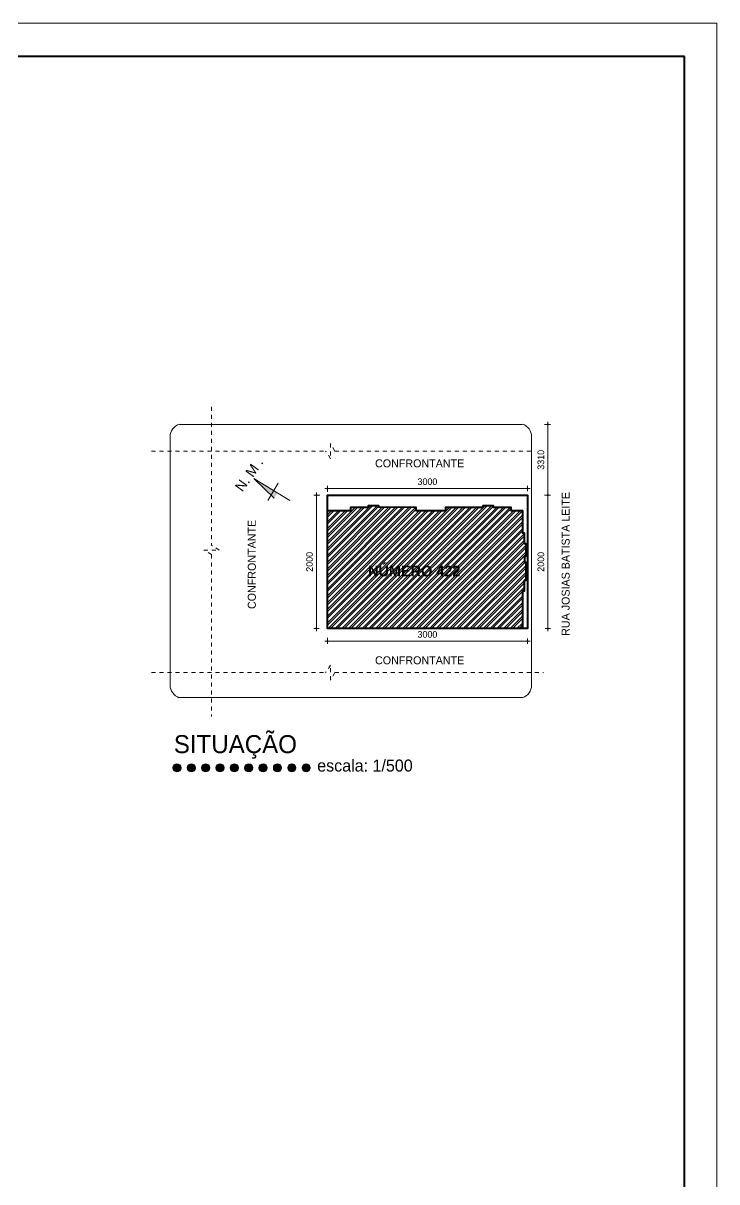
# Model space of a CAD drawing. Header units: millimetres. Extents: x 13204 to 24802, y 21209 to 40694.
# Drawn here: x 20265 to 21306, y 25674 to 27411 of the extents above; entities that cross this region are included whole.
import ezdxf

# ---------------------------------------------------------------- set-up
doc = ezdxf.new("R2010")
doc.units = ezdxf.units.MM
doc.linetypes.add('CACHE', pattern=[0.24, 0.12, -0.12])
for name, color, linetype, lineweight in [('Cobertura', 2, 'Continuous', 20), ('COTAS', 30, 'Continuous', 5), ('ESQUADRIA', 2, 'Continuous', 20), ('PAREDE', 1, 'Continuous', 40), ('Paredes', 1, 'Continuous', 40), ('PROJEÇÃO', 190, 'CACHE', 0), ('TEXTO', 4, 'Continuous', 5)]:
    doc.layers.add(name, color=color, linetype=linetype, lineweight=lineweight)
doc.layers.add('HACHURAS', color=8, linetype='Continuous')
doc.styles.add('LANA', font='stylu.ttf')
doc.dimstyles.new('COTA 50 fator 10', dxfattribs={"dimscale": 0, "dimtxt": 10, "dimasz": 0.5, "dimexe": 1.25, "dimexo": 5, "dimgap": 5, "dimtad": 1, "dimdec": 0, "dimlfac": 10, "dimtxsty": 'LANA', "dimblk": 'cota', "dimcen": 2.5, "dimse2": 1, "dimclrd": 256, "dimclre": 256, "dimclrt": 256, "dimaunit": 1, "dimadec": 0, "dimazin": 0, "dimtfac": 1, "dimtdec": 0, "dimtmove": 0, "dimatfit": 3, "dimldrblk": 'DOTSMALL', "dimfxl": 5, "dimfxlon": 1, "dimtzin": 9, "dimlwd": -1, "dimlwe": -1, "dimarcsym": 0})

# ---------------------------------------------------------------- blocks, each defined once
blk = doc.blocks.new('cota')
at = {"layer": 'COTAS'}
blk.add_hatch(color=256, dxfattribs=at).paths.add_polyline_path([(-1.6, 0, 1), (1.6, 0, 1)])
for points in [[(-1.6, 0), (-8, 0)], [(0, 1.6), (0, 8)], [(8, 0), (1.6, 0)], [(0, -8), (0, -1.6)]]:
    blk.add_lwpolyline(points, dxfattribs=at)
blk.add_circle((0, 0), 1.6, dxfattribs=at)
blk = doc.blocks.new('*D1032')
at = {"layer": 'COTAS', "transparency": 16777216}
for p, q in [((21046.9, 26809.7), (21053.2, 26809.7)), ((21051.9, 26809.2), (21051.9, 26704.1))]:
    blk.add_line(p, q, dxfattribs=at)
at = {"layer": 'Defpoints', "color": 0, "transparency": 16777216}
for p in [(21013.6, 26809.7), (21013.6, 26703.6), (21051.9, 26703.6)]:
    blk.add_point(p, dxfattribs=at)
at = {"layer": 'COTAS', "transparency": 16777216, "xscale": 0.5, "yscale": 0.5, "zscale": 0.5}
for p, rotation in [((21051.9, 26809.7), 90), ((21051.9, 26703.6), 270)]:
    blk.add_blockref('cota', p, dxfattribs=dict(at, rotation=rotation))
at = {"layer": 'COTAS', "transparency": 16777216, "insert": (21041.7, 26756.6), "char_height": 10, "attachment_point": 5, "rotation": 90, "style": 'LANA'}
blk.add_mtext('3310', dxfattribs=at)
blk = doc.blocks.new('_DotSmall')
at = {"layer": 'PAREDE', "color": 0, "const_width": 0.5}
blk.add_lwpolyline([(-0.0625, 0, 1), (0.0625, 0, 1)], format="xyb", close=True, dxfattribs=at)
blk = doc.blocks.new('*D1033')
at = {"layer": 'COTAS', "transparency": 16777216}
for p, q in [((21046.9, 26703.6), (21053.2, 26703.6)), ((21051.9, 26703.1), (21051.9, 26504.1))]:
    blk.add_line(p, q, dxfattribs=at)
at = {"layer": 'Defpoints', "color": 0, "transparency": 16777216}
for p in [(21021.5, 26703.6), (21021.5, 26503.6), (21051.9, 26503.6)]:
    blk.add_point(p, dxfattribs=at)
at = {"layer": 'COTAS', "transparency": 16777216, "xscale": 0.5, "yscale": 0.5, "zscale": 0.5}
for p, rotation in [((21051.9, 26703.6), 90), ((21051.9, 26503.6), 270)]:
    blk.add_blockref('cota', p, dxfattribs=dict(at, rotation=rotation))
at = {"layer": 'COTAS', "transparency": 16777216, "insert": (21041.7, 26603.6), "char_height": 10, "attachment_point": 5, "rotation": 90, "style": 'LANA'}
blk.add_mtext('2000', dxfattribs=at)
blk = doc.blocks.new('*D1034')
at = {"layer": 'COTAS', "transparency": 16777216}
for p, q in [((20721.5, 26708.6), (20721.5, 26714.7)), ((20722, 26713.5), (21021, 26713.5))]:
    blk.add_line(p, q, dxfattribs=at)
at = {"layer": 'Defpoints', "color": 0, "transparency": 16777216}
for p in [(20721.5, 26703.6), (21021.5, 26713.5), (21021.5, 26703.6)]:
    blk.add_point(p, dxfattribs=at)
at = {"layer": 'COTAS', "transparency": 16777216, "xscale": 0.5, "yscale": 0.5, "zscale": 0.5, "rotation": 180}
blk.add_blockref('cota', (20721.5, 26713.5), dxfattribs=at)
at = {"layer": 'COTAS', "transparency": 16777216, "xscale": 0.5, "yscale": 0.5, "zscale": 0.5}
blk.add_blockref('cota', (21021.5, 26713.5), dxfattribs=at)
at = {"layer": 'COTAS', "transparency": 16777216, "insert": (20871.5, 26723.7), "char_height": 10, "attachment_point": 5, "style": 'LANA'}
blk.add_mtext('3000', dxfattribs=at)
blk = doc.blocks.new('*D1035')
at = {"layer": 'COTAS', "transparency": 16777216}
for p, q in [((20710, 26703.6), (20703.7, 26703.6)), ((20705, 26703.1), (20705, 26504.1))]:
    blk.add_line(p, q, dxfattribs=at)
at = {"layer": 'Defpoints', "color": 0, "transparency": 16777216}
for p in [(20721.5, 26703.6), (20705, 26503.6), (20721.5, 26503.6)]:
    blk.add_point(p, dxfattribs=at)
at = {"layer": 'COTAS', "transparency": 16777216, "xscale": 0.5, "yscale": 0.5, "zscale": 0.5}
for p, rotation in [((20705, 26703.6), 90), ((20705, 26503.6), 270)]:
    blk.add_blockref('cota', p, dxfattribs=dict(at, rotation=rotation))
at = {"layer": 'COTAS', "transparency": 16777216, "insert": (20694.8, 26603.6), "char_height": 10, "attachment_point": 5, "rotation": 90, "style": 'LANA'}
blk.add_mtext('2000', dxfattribs=at)
blk = doc.blocks.new('*D1031')
at = {"layer": 'COTAS', "transparency": 16777216}
for p, q in [((20721.5, 26489.6), (20721.5, 26483.4)), ((20722, 26484.6), (21021, 26484.6))]:
    blk.add_line(p, q, dxfattribs=at)
at = {"layer": 'Defpoints', "color": 0, "transparency": 16777216}
for p in [(20721.5, 26503.6), (21021.5, 26503.6), (21021.5, 26484.6)]:
    blk.add_point(p, dxfattribs=at)
at = {"layer": 'COTAS', "transparency": 16777216, "xscale": 0.5, "yscale": 0.5, "zscale": 0.5, "rotation": 180}
blk.add_blockref('cota', (20721.5, 26484.6), dxfattribs=at)
at = {"layer": 'COTAS', "transparency": 16777216, "xscale": 0.5, "yscale": 0.5, "zscale": 0.5}
blk.add_blockref('cota', (21021.5, 26484.6), dxfattribs=at)
at = {"layer": 'COTAS', "transparency": 16777216, "insert": (20871.5, 26494.8), "char_height": 10, "attachment_point": 5, "style": 'LANA'}
blk.add_mtext('3000', dxfattribs=at)

msp = doc.modelspace()

# ---------------------------------------------------------------- hatches: boundary and pattern name
at = {"layer": 'ESQUADRIA'}
h = msp.add_hatch(color=256, dxfattribs=at)
edge = h.paths.add_edge_path()
edge.add_arc((20495.98, 26294.78), 6.17, 0, 360)
h = msp.add_hatch(color=256, dxfattribs=at)
edge = h.paths.add_edge_path()
edge.add_arc((20517.5, 26294.78), 6.17, 0, 360)
h = msp.add_hatch(color=256, dxfattribs=at)
edge = h.paths.add_edge_path()
edge.add_arc((20539.03, 26294.78), 6.17, 0, 360)
h = msp.add_hatch(color=256, dxfattribs=at)
edge = h.paths.add_edge_path()
edge.add_arc((20560.56, 26294.78), 6.17, 0, 360)
h = msp.add_hatch(color=256, dxfattribs=at)
edge = h.paths.add_edge_path()
edge.add_arc((20582.08, 26294.78), 6.17, 0, 360)
h = msp.add_hatch(color=256, dxfattribs=at)
edge = h.paths.add_edge_path()
edge.add_arc((20603.61, 26294.78), 6.17, 0, 360)
h = msp.add_hatch(color=256, dxfattribs=at)
edge = h.paths.add_edge_path()
edge.add_arc((20625.14, 26294.78), 6.17, 0, 360)
h = msp.add_hatch(color=256, dxfattribs=at)
edge = h.paths.add_edge_path()
edge.add_arc((20646.66, 26294.78), 6.17, 0, 360)
h = msp.add_hatch(color=256, dxfattribs=at)
edge = h.paths.add_edge_path()
edge.add_arc((20668.19, 26294.78), 6.17, 0, 360)
h = msp.add_hatch(color=256, dxfattribs=at)
edge = h.paths.add_edge_path()
edge.add_arc((20689.72, 26294.78), 6.17, 0, 360)
at = {"layer": 'HACHURAS'}
h = msp.add_hatch(dxfattribs=at)
h.set_pattern_fill('ANSI32', color=256, scale=0.75, angle=180, style=0)
h.set_pattern_definition([(225, (22901.535, 6917.412), (5.051394, -5.051394), []), (225, (22898.1676, 6917.412), (5.051394, -5.051394), [])])
h.paths.add_polyline_path([(20721.5, 26680.83), (20756.76, 26680.83), (20756.76, 26685.83), (20783.26, 26685.83), (20783.26, 26688.33), (20798.26, 26688.33), (20798.26, 26685.86), (20854.26, 26685.83), (20854.26, 26680.83), (20899.1, 26680.83), (20899.1, 26685.68), (20899.1, 26685.83), (20955.1, 26685.83), (20955.1, 26688.33), (20970.1, 26688.33), (20970.1, 26685.83), (20996.6, 26685.83), (20996.6, 26680.83), (21014.1, 26680.83), (21014.1, 26647.33), (21016.6, 26647.31), (21016.6, 26631.33), (21019.1, 26631.33), (21019.1, 26611.83), (21016.9, 26611.83), (21016.9, 26603.33), (21019.1, 26603.33), (21019.1, 26575.83), (21016.6, 26575.83), (21016.6, 26559.83), (21014.1, 26559.83), (21014.1, 26503.58), (20721.5, 26503.58)])
at = {"layer": 'TEXTO'}
msp.add_hatch(color=256, dxfattribs=at).paths.add_polyline_path([(20641.9, 26699.24), (20646.57, 26706.84), (20611.47, 26728.39)])

# ---------------------------------------------------------------- linework, layer by layer
at = {"layer": 'Cobertura'}
for p, q in [((21013.56, 26809.71), (20500.01, 26809.71)), ((20485.76, 26791.13), (20485.76, 26418.71)), ((21027.81, 26791.13), (21027.81, 26418.71)), ((21013.56, 26400.13), (20500.01, 26400.13))]:
    msp.add_line(p, q, dxfattribs=at)
for centre, start, end in [((20505.76, 26791.13), 108.27986, 180), ((21007.81, 26791.13), 0, 71.72014), ((20505.76, 26418.71), 180, 251.72014), ((21007.81, 26418.71), 288.27986, 0)]:
    msp.add_arc(centre, 20, start, end, dxfattribs=at)
at = {"layer": 'ESQUADRIA'}
for centre in [(20495.98, 26294.78), (20517.5, 26294.78), (20539.03, 26294.78), (20560.56, 26294.78), (20582.08, 26294.78), (20603.61, 26294.78), (20625.14, 26294.78), (20646.66, 26294.78), (20668.19, 26294.78), (20689.72, 26294.78)]:
    msp.add_circle(centre, 6.17, dxfattribs=at)
at = {"layer": 'PAREDE'}
msp.add_line((21256.85, 24853.96), (21256.85, 27361.18), dxfattribs=at)
msp.add_lwpolyline([(20721.5, 26503.58), (20721.5, 26703.58), (21021.5, 26703.58), (21021.5, 26503.58)], close=True, dxfattribs=at)
msp.add_lwpolyline([(20721.5, 26680.83), (20756.76, 26680.83), (20756.76, 26685.83), (20783.26, 26685.83), (20783.26, 26688.33), (20798.26, 26688.33), (20798.26, 26685.86), (20854.26, 26685.83), (20854.26, 26680.83), (20899.1, 26680.83), (20899.1, 26685.68), (20899.1, 26685.83), (20955.1, 26685.83), (20955.1, 26688.33), (20970.1, 26688.33), (20970.1, 26685.83), (20996.6, 26685.83), (20996.6, 26680.83), (21014.1, 26680.83), (21014.1, 26647.33), (21016.6, 26647.31), (21016.6, 26631.33), (21019.1, 26631.33), (21019.1, 26611.83), (21016.9, 26611.83), (21016.9, 26603.33), (21019.1, 26603.33), (21019.1, 26575.83), (21016.6, 26575.83), (21016.6, 26559.83), (21014.1, 26559.83), (21014.1, 26503.58), (20721.5, 26503.58), (20721.5, 26680.83)], dxfattribs=at)
at = {"layer": 'Paredes'}
msp.add_line((21256.85, 27361.18), (14671.18, 27361.18), dxfattribs=at)
at = {"layer": 'PROJEÇÃO', "ltscale": 50}
for p, q in [((20547.79, 26835.81), (20547.79, 26628.58)), ((20732.75, 26769.61), (20726.21, 26780.92)), ((20726.21, 26780.92), (20726.21, 26758.29)), ((20457.72, 26769.61), (20718.92, 26769.61)), ((20726.21, 26758.29), (20718.92, 26769.61)), ((20732.75, 26769.61), (21032.76, 26769.61)), ((20547.79, 26614.76), (20536.47, 26621.29)), ((20536.47, 26621.29), (20559.1, 26621.29)), ((20559.1, 26621.29), (20547.79, 26628.58)), ((20547.79, 26614.76), (20547.79, 26371.8)), ((20726.21, 26448.87), (20718.92, 26437.56)), ((20726.21, 26426.24), (20726.21, 26448.87)), ((20457.72, 26437.56), (20718.92, 26437.56)), ((20732.75, 26437.56), (20726.21, 26426.24)), ((20732.75, 26437.56), (21045.73, 26437.56))]:
    msp.add_line(p, q, dxfattribs=at)
at = {"layer": 'TEXTO'}
for p, q in [((21305.52, 27411.29), (14622.5, 27411.29)), ((21305.52, 24803.98), (21305.52, 27411.29)), ((20665.23, 26695.38), (20611.47, 26728.39)), ((20611.47, 26728.39), (20641.9, 26699.24)), ((20632.13, 26695.6), (20647.93, 26721.34))]:
    msp.add_line(p, q, dxfattribs=at)

# ---------------------------------------------------------------- texts
at = {"layer": 'ESQUADRIA', "attachment_point": 1, "style": 'LANA'}
for s, insert, char_height, width in [('SITUAÇÃO', (20491.3, 26343.75), 27, 813.3521), ('escala: 1/500', (20706.27, 26307.15), 18, 215.4319)]:
    msp.add_mtext(s, dxfattribs=dict(at, insert=insert, char_height=char_height, width=width))
at = {"layer": 'TEXTO', "char_height": 12, "width": 287.0812, "attachment_point": 2, "style": 'LANA'}
for insert in [(20859.89, 26757.27), (20859.89, 26461.96)]:
    msp.add_mtext('CONFRONTANTE', dxfattribs=dict(at, insert=insert))
at = {"layer": 'TEXTO', "style": 'LANA'}
for s, insert, char_height, width, attachment_point, rotation in [('{\\fArial|b0|i0|c0|p34;N. M .}', (20581.84, 26716.27), 15, 287.0812, 1, 54.36593), ('RUA JOSIAS BATISTA LEITE', (21072.79, 26600.51), 12, 287.0812, 2, 90), ('CONFRONTANTE', (20602.21, 26599.7), 12, 287.0812, 2, 90), ('{\\fStylus BT|b1|i0|c0|p34;\\W7.9807;  \\W8.642;\\P\\W7.6087; \\W1;NÚMERO 422}', (20736.78, 26625.14), 16.2, 254.6375, 1, 359.9124)]:
    msp.add_mtext(s, dxfattribs=dict(at, insert=insert, char_height=char_height, width=width, attachment_point=attachment_point, rotation=rotation))

# ---------------------------------------------------------------- dimensions: what is measured, and where the dimension line sits
at = {"layer": 'COTAS'}
dim = msp.add_linear_dim(base=(21051.9, 26703.58), p1=(21013.56, 26809.71), p2=(21013.56, 26703.58), angle=90, text='3310', dimstyle='COTA 50 fator 10', override={"dimscale": 1}, dxfattribs=at)
dim.commit()
dim.dimension.update_dxf_attribs({"geometry": '*D1032', "text_midpoint": (21041.69, 26756.65)})
for base, p1, p2, picture, middle in [((21021.5, 26713.5), (20721.5, 26703.58), (21021.5, 26703.58), '*D1034', (20871.5, 26723.71)), ((21021.5, 26484.63), (20721.5, 26503.58), (21021.5, 26503.58), '*D1031', (20871.5, 26494.85))]:
    dim = msp.add_linear_dim(base=base, p1=p1, p2=p2, dimstyle='COTA 50 fator 10', override={"dimscale": 1}, dxfattribs=at)
    dim.commit()
    dim.dimension.update_dxf_attribs({"geometry": picture, "text_midpoint": middle})
for base, p1, p2, picture, middle in [((20705, 26503.58), (20721.5, 26703.58), (20721.5, 26503.58), '*D1035', (20694.82, 26603.58)), ((21051.9, 26503.58), (21021.5, 26703.58), (21021.5, 26503.58), '*D1033', (21041.72, 26603.58))]:
    dim = msp.add_linear_dim(base=base, p1=p1, p2=p2, angle=90, dimstyle='COTA 50 fator 10', override={"dimscale": 1}, dxfattribs=at)
    dim.commit()
    dim.dimension.update_dxf_attribs({"geometry": picture, "text_midpoint": middle})

doc.saveas('drawing.dxf')
